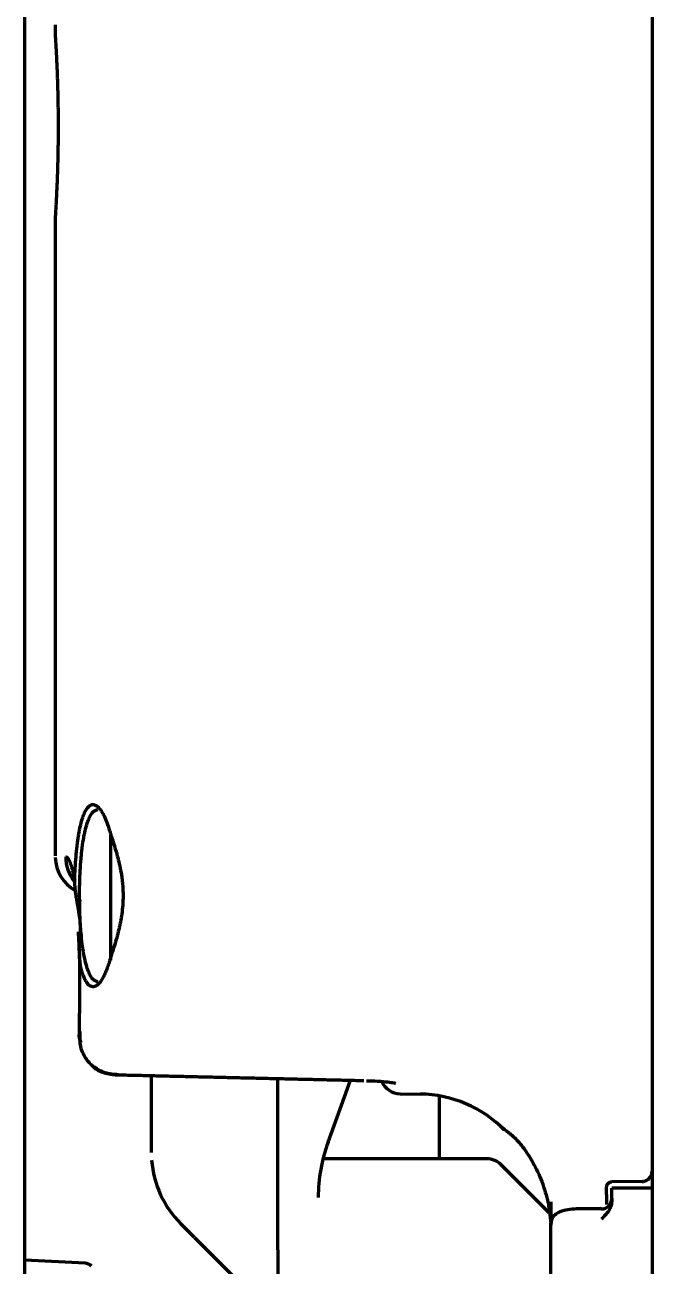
# Model space of a CAD drawing. Header units: inches. Extents: x -3077 to 7201, y 316 to 5463.
# Drawn here: x 1141.6 to 1172.6, y 2954.5 to 3015.8 of the extents above; entities that cross this region are included whole.
import ezdxf

# ---------------------------------------------------------------- set-up
doc = ezdxf.new("R2010")
doc.units = ezdxf.units.IN

msp = doc.modelspace()

# ---------------------------------------------------------------- linework, layer by layer
at = {"linetype": 'Continuous', "lineweight": 70}
for p, q in [((1172.559, 3749.156), (1172.559, 2083.956)), ((1141.559, 2109.756), (1141.559, 3747.756)), ((1143.059, 3015.77), (1143.059, 3015.247)), ((1143.059, 3006.265), (1143.059, 2974.726)), ((1145.809, 2969.578), (1145.809, 2975.752)), ((1146.173, 2963.908), (1146.179, 2963.914)), ((1147.809, 2963.869), (1147.809, 2960.077)), ((1154.059, 2955.256), (1154.059, 2963.723)), ((1156.541, 2960.581), (1157.655, 2963.64)), ((1160.107, 2962.973), (1161.102, 2962.956)), ((1162.048, 2959.76), (1162.048, 2962.875)), ((1164.395, 2959.756), (1156.291, 2959.756)), ((1167.476, 2957.089), (1165.102, 2959.463)), ((1170.309, 2957.991), (1170.309, 2958.36)), ((1172.059, 2958.637), (1170.559, 2958.619)), ((1170.559, 2957.807), (1170.559, 2958.307)), ((1172.559, 2958.307), (1170.559, 2958.307)), ((1167.548, 2957.638), (1167.548, 2956.558)), ((1170.559, 2957.807), (1170.559, 2957.65)), ((1170.059, 2957.284), (1169.059, 2957.284)), ((1149.948, 2955.867), (1149.273, 2956.541)), ((1167.548, 2956.558), (1167.559, 2956.474)), ((1167.559, 2947.998), (1167.559, 2956.571)), ((1149.948, 2955.867), (1151.248, 2954.567)), ((1154.059, 2955.256), (1154.059, 2952.256)), ((1144.533, 2954.6), (1141.559, 2954.756)), ((1151.248, 2954.567), (1153.265, 2952.549))]:
    msp.add_line(p, q, dxfattribs=at)
for centre, radius, start, end in [((1145.059, 2974.726), 2, 182.05599, 239.94573), ((1160.114, 2963.973), 1, 203.34829, 269.32734), ((1160.997, 2956.957), 6, 44.73938, 89), ((1164.059, 2957.845), 8, 160, 180), ((1152.809, 2960.077), 5, 184.51218, 225), ((1164.395, 2958.756), 1, 45, 90), ((1170.059, 2957.784), 0.5, 270, 0), ((1144.507, 2954.101), 0.5, 45, 87)]:
    msp.add_arc(centre, radius, start, end, dxfattribs=at)
msp.add_ellipse((1145.566, 2974.681), major_axis=(0.174, 1.992), ratio=0.992492, start_param=1.657411, end_param=2.317524, dxfattribs=at)
for points, knots in [([(1143.059, 3015.256), (1143.059, 3015.256), (1143.059, 3015.255), (1143.059, 3015.254), (1143.059, 3015.249), (1143.06, 3015.241), (1143.061, 3015.22), (1143.064, 3015.177), (1143.069, 3015.106), (1143.073, 3015.042), (1143.074, 3015.019), (1143.076, 3014.982), (1143.077, 3014.969), (1143.079, 3014.942), (1143.079, 3014.928), (1143.084, 3014.858), (1143.091, 3014.732), (1143.099, 3014.582), (1143.108, 3014.42), (1143.113, 3014.332), (1143.119, 3014.215), (1143.12, 3014.191), (1143.122, 3014.143), (1143.126, 3014.069), (1143.129, 3013.993), (1143.136, 3013.838), (1143.146, 3013.621), (1143.155, 3013.385), (1143.162, 3013.202), (1143.164, 3013.139), (1143.167, 3013.044), (1143.168, 3013.012), (1143.17, 3012.947), (1143.171, 3012.915), (1143.176, 3012.752), (1143.184, 3012.487), (1143.19, 3012.211), (1143.194, 3012), (1143.196, 3011.893), (1143.197, 3011.785), (1143.198, 3011.713), (1143.199, 3011.676), (1143.201, 3011.494), (1143.204, 3011.201), (1143.205, 3010.905), (1143.205, 3010.681), (1143.205, 3010.607), (1143.204, 3010.459), (1143.204, 3010.385), (1143.202, 3010.165), (1143.2, 3009.874), (1143.195, 3009.589), (1143.191, 3009.378), (1143.19, 3009.308), (1143.187, 3009.203), (1143.187, 3009.168), (1143.185, 3009.099), (1143.184, 3009.064), (1143.18, 3008.894), (1143.173, 3008.628), (1143.164, 3008.376), (1143.155, 3008.132), (1143.151, 3008.014), (1143.145, 3007.871), (1143.144, 3007.842), (1143.141, 3007.786), (1143.138, 3007.703), (1143.134, 3007.623), (1143.127, 3007.468), (1143.118, 3007.271), (1143.108, 3007.096), (1143.102, 3006.974), (1143.1, 3006.934), (1143.096, 3006.877), (1143.095, 3006.858), (1143.093, 3006.822), (1143.092, 3006.804), (1143.087, 3006.717), (1143.08, 3006.592), (1143.074, 3006.493), (1143.069, 3006.408), (1143.066, 3006.372), (1143.064, 3006.328), (1143.063, 3006.316), (1143.061, 3006.294), (1143.061, 3006.285), (1143.059, 3006.263), (1143.059, 3006.256), (1143.059, 3006.256)], [0, 0, 0, 0, 0.007781, 0.007781, 0.015594, 0.03122, 0.03122, 0.062471, 0.093722, 0.093722, 0.109347, 0.109347, 0.11716, 0.11716, 0.124973, 0.124973, 0.156224, 0.187475, 0.187475, 0.218726, 0.218726, 0.226538, 0.226538, 0.234351, 0.249977, 0.249977, 0.281228, 0.312479, 0.312479, 0.328104, 0.328104, 0.335917, 0.335917, 0.343729, 0.343729, 0.37498, 0.406231, 0.406231, 0.421857, 0.42967, 0.42967, 0.437482, 0.437482, 0.468733, 0.499984, 0.499984, 0.51561, 0.51561, 0.531235, 0.531235, 0.562486, 0.593737, 0.593737, 0.609363, 0.609363, 0.617176, 0.617176, 0.624988, 0.624988, 0.656239, 0.68749, 0.68749, 0.718741, 0.718741, 0.726554, 0.726554, 0.734367, 0.749992, 0.749992, 0.781243, 0.812494, 0.812494, 0.82812, 0.82812, 0.835932, 0.835932, 0.843745, 0.843745, 0.874996, 0.906247, 0.906247, 0.937498, 0.937498, 0.953124, 0.953124, 0.968749, 0.968749, 1, 1, 1, 1]), ([(1144.027, 2973.502), (1144.033, 2973.709), (1144.042, 2973.911), (1144.063, 2974.307), (1144.076, 2974.5), (1144.095, 2974.735), (1144.1, 2974.782), (1144.108, 2974.875), (1144.121, 2975.012), (1144.135, 2975.145), (1144.166, 2975.403), (1144.188, 2975.566), (1144.226, 2975.799), (1144.239, 2975.874), (1144.26, 2975.984), (1144.267, 2976.02), (1144.281, 2976.09), (1144.289, 2976.125), (1144.326, 2976.294), (1144.358, 2976.418), (1144.401, 2976.558), (1144.41, 2976.585), (1144.427, 2976.638), (1144.454, 2976.715), (1144.482, 2976.785), (1144.539, 2976.914), (1144.579, 2976.988), (1144.642, 2977.079), (1144.663, 2977.107), (1144.696, 2977.142), (1144.707, 2977.154), (1144.729, 2977.174), (1144.74, 2977.183), (1144.796, 2977.226), (1144.842, 2977.246), (1144.936, 2977.26), (1144.984, 2977.254), (1145.04, 2977.231), (1145.046, 2977.228), (1145.058, 2977.222), (1145.077, 2977.213), (1145.12, 2977.186), (1145.157, 2977.156), (1145.231, 2977.086), (1145.28, 2977.026), (1145.354, 2976.918), (1145.379, 2976.878), (1145.415, 2976.814), (1145.428, 2976.792), (1145.452, 2976.746), (1145.464, 2976.722), (1145.524, 2976.6), (1145.571, 2976.491), (1145.661, 2976.251), (1145.705, 2976.119), (1145.747, 2975.976)], [0, 0, 0, 0, 0.0625, 0.0625, 0.125, 0.125, 0.140625, 0.140625, 0.15625, 0.1875, 0.1875, 0.25, 0.25, 0.28125, 0.28125, 0.296875, 0.296875, 0.3125, 0.3125, 0.375, 0.375, 0.390625, 0.390625, 0.40625, 0.4375, 0.4375, 0.5, 0.5, 0.53125, 0.53125, 0.546875, 0.546875, 0.5625, 0.5625, 0.625, 0.625, 0.6875, 0.6875, 0.695313, 0.695313, 0.703125, 0.71875, 0.75, 0.75, 0.8125, 0.8125, 0.84375, 0.84375, 0.859375, 0.859375, 0.875, 0.875, 0.9375, 0.9375, 1, 1, 1, 1]), ([(1145.17, 2968.506), (1145.136, 2968.506), (1145.103, 2968.512), (1145.021, 2968.544), (1144.973, 2968.578), (1144.921, 2968.633), (1144.915, 2968.639), (1144.903, 2968.652), (1144.898, 2968.659), (1144.88, 2968.68), (1144.869, 2968.695), (1144.836, 2968.743), (1144.814, 2968.778), (1144.75, 2968.895), (1144.71, 2968.986), (1144.662, 2969.118), (1144.648, 2969.158), (1144.634, 2969.201), (1144.625, 2969.23), (1144.621, 2969.245), (1144.598, 2969.32), (1144.581, 2969.382), (1144.532, 2969.578), (1144.501, 2969.72), (1144.46, 2969.951), (1144.446, 2970.03), (1144.431, 2970.134), (1144.428, 2970.154), (1144.421, 2970.196), (1144.418, 2970.218), (1144.409, 2970.282), (1144.404, 2970.325), (1144.376, 2970.542), (1144.356, 2970.724), (1144.331, 2971.007), (1144.323, 2971.104), (1144.313, 2971.251), (1144.31, 2971.3), (1144.303, 2971.401), (1144.3, 2971.451), (1144.286, 2971.705), (1144.278, 2971.911), (1144.266, 2972.327), (1144.264, 2972.537), (1144.264, 2972.857), (1144.264, 2972.964), (1144.266, 2973.123), (1144.267, 2973.176), (1144.269, 2973.282), (1144.271, 2973.334), (1144.278, 2973.597), (1144.286, 2973.803), (1144.308, 2974.204), (1144.322, 2974.4), (1144.343, 2974.639), (1144.347, 2974.687), (1144.357, 2974.78), (1144.371, 2974.919), (1144.386, 2975.053), (1144.42, 2975.312), (1144.445, 2975.476), (1144.479, 2975.669), (1144.486, 2975.707), (1144.501, 2975.782), (1144.509, 2975.819), (1144.532, 2975.927), (1144.563, 2976.065), (1144.598, 2976.191), (1144.625, 2976.28), (1144.634, 2976.309), (1144.653, 2976.366), (1144.662, 2976.393), (1144.71, 2976.525), (1144.75, 2976.616), (1144.834, 2976.771), (1144.879, 2976.835), (1144.932, 2976.89), (1144.937, 2976.896), (1144.949, 2976.908), (1144.967, 2976.924), (1144.985, 2976.938), (1145.021, 2976.964), (1145.045, 2976.977), (1145.103, 2977), (1145.136, 2977.006), (1145.17, 2977.006)], [0, 0, 0, 0, 0.030998, 0.030998, 0.077893, 0.077893, 0.083755, 0.083755, 0.089617, 0.089617, 0.101341, 0.101341, 0.124789, 0.124789, 0.171684, 0.171684, 0.183408, 0.18927, 0.18927, 0.195132, 0.195132, 0.21858, 0.21858, 0.265476, 0.265476, 0.288923, 0.288923, 0.294785, 0.294785, 0.300647, 0.300647, 0.312371, 0.312371, 0.359267, 0.359267, 0.382714, 0.382714, 0.394438, 0.394438, 0.406162, 0.406162, 0.453058, 0.453058, 0.499953, 0.499953, 0.523401, 0.523401, 0.535125, 0.535125, 0.546849, 0.546849, 0.593744, 0.593744, 0.64064, 0.64064, 0.652364, 0.652364, 0.664087, 0.687535, 0.687535, 0.734431, 0.734431, 0.746155, 0.746155, 0.757878, 0.757878, 0.781326, 0.804774, 0.804774, 0.816498, 0.816498, 0.828222, 0.828222, 0.875117, 0.875117, 0.922013, 0.922013, 0.927875, 0.927875, 0.933737, 0.945461, 0.945461, 0.968908, 0.968908, 1, 1, 1, 1]), ([(1145.747, 2975.976), (1145.763, 2975.924), (1145.78, 2975.871), (1145.814, 2975.763), (1145.831, 2975.708), (1145.884, 2975.54), (1145.921, 2975.424), (1145.996, 2975.183), (1146.034, 2975.058), (1146.089, 2974.865), (1146.107, 2974.799), (1146.143, 2974.665), (1146.161, 2974.597), (1146.212, 2974.392), (1146.244, 2974.253), (1146.301, 2973.968), (1146.326, 2973.822), (1146.352, 2973.636), (1146.357, 2973.599), (1146.367, 2973.523), (1146.371, 2973.485), (1146.383, 2973.371), (1146.39, 2973.295), (1146.407, 2973.065), (1146.413, 2972.911), (1146.413, 2972.756)], [0, 0, 0, 0, 0.0625, 0.0625, 0.125, 0.125, 0.25, 0.25, 0.375, 0.375, 0.4375, 0.4375, 0.5, 0.5, 0.625, 0.625, 0.75, 0.75, 0.78125, 0.78125, 0.8125, 0.8125, 0.875, 0.875, 1, 1, 1, 1]), ([(1144.273, 2972.552), (1144.273, 2972.547), (1144.26, 2972.412), (1144.263, 2972.116), (1144.27, 2971.727), (1144.276, 2971.549)], [0, 0, 0, 0, 0.025145, 0.598147, 1, 1, 1, 1]), ([(1146.413, 2972.756), (1146.413, 2972.601), (1146.407, 2972.447), (1146.385, 2972.143), (1146.369, 2971.992), (1146.343, 2971.805), (1146.337, 2971.768), (1146.325, 2971.694), (1146.319, 2971.657), (1146.3, 2971.546), (1146.287, 2971.473), (1146.265, 2971.365), (1146.258, 2971.329), (1146.242, 2971.258), (1146.219, 2971.152), (1146.194, 2971.048), (1146.143, 2970.844), (1146.108, 2970.712), (1146.034, 2970.456), (1145.997, 2970.331), (1145.941, 2970.15), (1145.922, 2970.09), (1145.885, 2969.973), (1145.867, 2969.916), (1145.813, 2969.747), (1145.779, 2969.639), (1145.747, 2969.536)], [0, 0, 0, 0, 0.125, 0.125, 0.25, 0.25, 0.28125, 0.28125, 0.3125, 0.3125, 0.375, 0.375, 0.40625, 0.40625, 0.4375, 0.5, 0.5, 0.625, 0.625, 0.75, 0.75, 0.8125, 0.8125, 0.875, 0.875, 1, 1, 1, 1]), ([(1144.191, 2970.969), (1144.192, 2970.956), (1144.194, 2970.93), (1144.196, 2970.891), (1144.199, 2970.852), (1144.202, 2970.814), (1144.204, 2970.776), (1144.207, 2970.738), (1144.209, 2970.7), (1144.211, 2970.662), (1144.213, 2970.624), (1144.215, 2970.587), (1144.217, 2970.55), (1144.218, 2970.512), (1144.22, 2970.475), (1144.221, 2970.439), (1144.223, 2970.402), (1144.224, 2970.365), (1144.226, 2970.323), (1144.228, 2970.275), (1144.23, 2970.222), (1144.232, 2970.169), (1144.234, 2970.116), (1144.236, 2970.064), (1144.238, 2970.013), (1144.24, 2969.962), (1144.243, 2969.912), (1144.245, 2969.862), (1144.247, 2969.821), (1144.249, 2969.788), (1144.251, 2969.763), (1144.252, 2969.74), (1144.254, 2969.717), (1144.256, 2969.695), (1144.258, 2969.673), (1144.259, 2969.652), (1144.261, 2969.635), (1144.263, 2969.621), (1144.264, 2969.609), (1144.265, 2969.597), (1144.267, 2969.584), (1144.268, 2969.572), (1144.269, 2969.559), (1144.271, 2969.545), (1144.272, 2969.532), (1144.274, 2969.518), (1144.276, 2969.503), (1144.277, 2969.489), (1144.279, 2969.474), (1144.281, 2969.458), (1144.282, 2969.443), (1144.284, 2969.427), (1144.286, 2969.411), (1144.288, 2969.394), (1144.289, 2969.377), (1144.291, 2969.366), (1144.291, 2969.36)], [0, 0, 0, 0, 0.022709, 0.045345, 0.067918, 0.090435, 0.112907, 0.135341, 0.157746, 0.180131, 0.202504, 0.224874, 0.247249, 0.269632, 0.291985, 0.31431, 0.336615, 0.358908, 0.3812, 0.414447, 0.447401, 0.480077, 0.512489, 0.544649, 0.576572, 0.60827, 0.639755, 0.671039, 0.702132, 0.718076, 0.733741, 0.749134, 0.764264, 0.779136, 0.793761, 0.808146, 0.8223, 0.830501, 0.838823, 0.847268, 0.855837, 0.864531, 0.873351, 0.882299, 0.891375, 0.900581, 0.909918, 0.919386, 0.928987, 0.938722, 0.948592, 0.958598, 0.968741, 0.979021, 0.989441, 1, 1, 1, 1]), ([(1144.296, 2969.352), (1144.292, 2969.382), (1144.288, 2969.412), (1144.282, 2969.472), (1144.279, 2969.503), (1144.271, 2969.595), (1144.267, 2969.657), (1144.261, 2969.844), (1144.262, 2969.971), (1144.268, 2970.1)], [0, 0, 0, 0, 0.125, 0.125, 0.25, 0.25, 0.5, 0.5, 1, 1, 1, 1]), ([(1145.747, 2969.536), (1145.718, 2969.437), (1145.688, 2969.344), (1145.628, 2969.17), (1145.565, 2969.005), (1145.501, 2968.863), (1145.451, 2968.764), (1145.434, 2968.732), (1145.401, 2968.672), (1145.384, 2968.643), (1145.333, 2968.561), (1145.299, 2968.513), (1145.231, 2968.428), (1145.164, 2968.357), (1145.096, 2968.309), (1145.045, 2968.283), (1145.028, 2968.276), (1144.995, 2968.265), (1144.978, 2968.261), (1144.928, 2968.254), (1144.863, 2968.257), (1144.8, 2968.286), (1144.738, 2968.328), (1144.708, 2968.355), (1144.67, 2968.398), (1144.663, 2968.407), (1144.648, 2968.425), (1144.626, 2968.454), (1144.604, 2968.487), (1144.562, 2968.556), (1144.508, 2968.661), (1144.457, 2968.789), (1144.42, 2968.894), (1144.408, 2968.931), (1144.384, 2969.008), (1144.373, 2969.047), (1144.339, 2969.171), (1144.317, 2969.259), (1144.296, 2969.352)], [0, 0, 0, 0, 0.0625, 0.0625, 0.125, 0.1875, 0.1875, 0.21875, 0.21875, 0.25, 0.25, 0.3125, 0.3125, 0.375, 0.4375, 0.4375, 0.46875, 0.46875, 0.5, 0.5, 0.5625, 0.625, 0.625, 0.6875, 0.6875, 0.703125, 0.703125, 0.71875, 0.75, 0.75, 0.8125, 0.875, 0.875, 0.90625, 0.90625, 0.9375, 0.9375, 1, 1, 1, 1]), ([(1144.338, 2965.523), (1144.337, 2965.525), (1144.323, 2965.548), (1144.305, 2965.582), (1144.288, 2965.624), (1144.277, 2965.655), (1144.268, 2965.686), (1144.261, 2965.717), (1144.255, 2965.747), (1144.252, 2965.776), (1144.25, 2965.805), (1144.249, 2965.834), (1144.25, 2965.862), (1144.252, 2965.889), (1144.255, 2965.916), (1144.259, 2965.943), (1144.264, 2965.968), (1144.27, 2965.993), (1144.277, 2966.018), (1144.282, 2966.034), (1144.285, 2966.042)], [0, 0, 0, 0, 0.01262, 0.141911, 0.204919, 0.266664, 0.327148, 0.386375, 0.444346, 0.501064, 0.556531, 0.610752, 0.66373, 0.715465, 0.76596, 0.815214, 0.863235, 0.910032, 0.955617, 1, 1, 1, 1]), ([(1144.285, 2966.042), (1144.28, 2965.979), (1144.277, 2965.917), (1144.278, 2965.793), (1144.28, 2965.73), (1144.29, 2965.619), (1144.296, 2965.569), (1144.303, 2965.52)], [0, 0, 0, 0, 0.356189, 0.356189, 0.712378, 0.712378, 1, 1, 1, 1]), ([(1144.28, 2965.837), (1144.265, 2965.715), (1144.261, 2965.36), (1144.463, 2964.818), (1144.749, 2964.487), (1144.904, 2964.353)], [0, 0, 0, 0, 0.222971, 0.659147, 1, 1, 1, 1]), ([(1144.904, 2964.353), (1144.917, 2964.337), (1145.06, 2964.169), (1145.322, 2964.05), (1145.563, 2963.986), (1145.601, 2963.977)], [0, 0, 0, 0, 0.080789, 0.855165, 1, 1, 1, 1]), ([(1146.014, 2963.92), (1145.98, 2963.921), (1145.946, 2963.924), (1145.878, 2963.93), (1145.811, 2963.939), (1145.745, 2963.951), (1145.679, 2963.965), (1145.647, 2963.973), (1145.551, 2963.999), (1145.488, 2964.021), (1145.397, 2964.057), (1145.352, 2964.077), (1145.308, 2964.098), (1145.279, 2964.113), (1145.264, 2964.12), (1145.193, 2964.159), (1145.138, 2964.192), (1145.048, 2964.254), (1145.013, 2964.281), (1144.978, 2964.309)], [0, 0, 0, 0, 0.087639, 0.087639, 0.175277, 0.262916, 0.262916, 0.350554, 0.350554, 0.525831, 0.525831, 0.61347, 0.657289, 0.657289, 0.701109, 0.701109, 0.876386, 0.876386, 1, 1, 1, 1]), ([(1145.203, 2964.154), (1145.215, 2964.147), (1145.226, 2964.141), (1145.352, 2964.072), (1145.476, 2964.02), (1145.672, 2963.966), (1145.739, 2963.951), (1145.875, 2963.93), (1145.944, 2963.923), (1146.013, 2963.92)], [0, 0, 0, 0, 0.046938, 0.046938, 0.523469, 0.523469, 0.761735, 0.761735, 1, 1, 1, 1]), ([(1158.435, 2963.617), (1158.578, 2963.615), (1158.92, 2963.604), (1159.384, 2963.568), (1159.715, 2963.527), (1159.852, 2963.501), (1159.873, 2963.495), (1159.873, 2963.495)], [0, 0, 0, 0, 0.20122, 0.506495, 0.756277, 0.915671, 1, 1, 1, 1]), ([(1165.142, 2961.298), (1165.143, 2961.298), (1165.144, 2961.297), (1165.156, 2961.289), (1165.171, 2961.279), (1165.2, 2961.258), (1165.211, 2961.25), (1165.236, 2961.233), (1165.249, 2961.223), (1165.292, 2961.192), (1165.325, 2961.168), (1165.362, 2961.14)], [0, 0, 0, 0, 0.041457, 0.041457, 0.360971, 0.360971, 0.520728, 0.520728, 0.680486, 0.680486, 1, 1, 1, 1]), ([(1165.362, 2961.14), (1165.385, 2961.123), (1165.41, 2961.103), (1165.463, 2961.061), (1165.491, 2961.038), (1165.579, 2960.964), (1165.644, 2960.908), (1165.781, 2960.779), (1165.853, 2960.706), (1166.002, 2960.543), (1166.079, 2960.453), (1166.155, 2960.354)], [0, 0, 0, 0, 0.125, 0.125, 0.25, 0.25, 0.5, 0.5, 0.75, 0.75, 1, 1, 1, 1]), ([(1166.155, 2960.354), (1166.232, 2960.252), (1166.31, 2960.142), (1166.466, 2959.906), (1166.545, 2959.78), (1166.698, 2959.512), (1166.774, 2959.371), (1166.919, 2959.073), (1166.989, 2958.917), (1167.12, 2958.592), (1167.18, 2958.423), (1167.291, 2958.073), (1167.34, 2957.893), (1167.404, 2957.615), (1167.424, 2957.522), (1167.459, 2957.333), (1167.475, 2957.238), (1167.516, 2956.95), (1167.536, 2956.755), (1167.548, 2956.558)], [0, 0, 0, 0, 0.125, 0.125, 0.25, 0.25, 0.375, 0.375, 0.5, 0.5, 0.625, 0.625, 0.75, 0.75, 0.8125, 0.8125, 0.875, 0.875, 1, 1, 1, 1]), ([(1172.059, 2958.637), (1172.093, 2958.638), (1172.126, 2958.642), (1172.174, 2958.652), (1172.19, 2958.657), (1172.222, 2958.667), (1172.237, 2958.673), (1172.283, 2958.693), (1172.312, 2958.71), (1172.353, 2958.738), (1172.366, 2958.749), (1172.391, 2958.771), (1172.403, 2958.782), (1172.437, 2958.818), (1172.458, 2958.844), (1172.485, 2958.886), (1172.493, 2958.901), (1172.509, 2958.931), (1172.522, 2958.961), (1172.533, 2958.992), (1172.542, 2959.024), (1172.546, 2959.04), (1172.556, 2959.09), (1172.559, 2959.123), (1172.559, 2959.157)], [0, 0, 0, 0, 0.125, 0.125, 0.1875, 0.1875, 0.25, 0.25, 0.375, 0.375, 0.4375, 0.4375, 0.5, 0.5, 0.625, 0.625, 0.6875, 0.6875, 0.75, 0.8125, 0.8125, 0.875, 0.875, 1, 1, 1, 1]), ([(1170.559, 2957.65), (1170.559, 2957.606), (1170.555, 2957.564), (1170.539, 2957.48), (1170.528, 2957.438), (1170.499, 2957.357), (1170.482, 2957.318), (1170.443, 2957.242), (1170.421, 2957.206), (1170.386, 2957.152), (1170.373, 2957.135), (1170.348, 2957.1), (1170.335, 2957.083), (1170.295, 2957.033), (1170.267, 2957), (1170.209, 2956.937), (1170.165, 2956.89), (1170.112, 2956.837), (1170.089, 2956.814), (1170.074, 2956.799), (1170.067, 2956.791), (1170.059, 2956.784)], [0, 0, 0, 0, 0.125, 0.125, 0.25, 0.25, 0.375, 0.375, 0.5, 0.5, 0.5625, 0.5625, 0.625, 0.625, 0.75, 0.75, 0.875, 0.9375, 0.96875, 0.96875, 1, 1, 1, 1]), ([(1170.309, 2957.991), (1170.309, 2957.962), (1170.309, 2957.934), (1170.309, 2957.879), (1170.309, 2957.852), (1170.309, 2957.798), (1170.309, 2957.772), (1170.309, 2957.723), (1170.309, 2957.7), (1170.309, 2957.655), (1170.309, 2957.635), (1170.309, 2957.598), (1170.309, 2957.581), (1170.309, 2957.551), (1170.309, 2957.525), (1170.309, 2957.509), (1170.309, 2957.502)], [0, 0, 0, 0, 0.125, 0.125, 0.25, 0.25, 0.375, 0.375, 0.5, 0.5, 0.625, 0.625, 0.75, 0.75, 0.875, 1, 1, 1, 1]), ([(1169.059, 2957.283), (1169.057, 2957.283), (1168.905, 2957.29), (1168.588, 2957.267), (1168.158, 2957.2), (1167.868, 2957.108), (1167.645, 2956.889), (1167.564, 2956.713), (1167.565, 2956.608), (1167.569, 2956.571)], [0, 0, 0, 0, 0.002881, 0.21717, 0.438027, 0.716407, 0.839802, 0.946782, 1, 1, 1, 1])]:
    msp.add_open_spline(points, degree=3, knots=knots, dxfattribs=at)
for points, degree in [([(1143.581, 2974.681), (1143.595, 2974.68), (1143.623, 2974.67), (1143.667, 2974.63), (1143.712, 2974.565), (1143.758, 2974.478), (1143.804, 2974.368), (1143.85, 2974.235), (1143.896, 2974.082), (1143.942, 2973.908), (1143.985, 2973.715), (1144.014, 2973.575), (1144.027, 2973.502)], 3), ([(1144.095, 2972.756), (1144.086, 2972.82), (1144.068, 2972.948), (1144.047, 2973.137), (1144.033, 2973.323), (1144.028, 2973.443), (1144.027, 2973.502)], 3), ([(1144.268, 2970.1), (1144.271, 2970.17), (1144.279, 2970.308), (1144.293, 2970.511), (1144.304, 2970.702), (1144.312, 2970.884), (1144.315, 2971.057), (1144.312, 2971.223), (1144.303, 2971.386), (1144.288, 2971.553), (1144.266, 2971.728), (1144.239, 2971.913), (1144.205, 2972.11), (1144.169, 2972.317), (1144.131, 2972.533), (1144.107, 2972.681), (1144.095, 2972.756)], 3), ([(1144.263, 2969.891), (1144.256, 2967.864), (1144.249, 2965.836)], 2), ([(1144.259, 2968.823), (1144.254, 2967.331), (1144.249, 2965.838)], 2), ([(1145.989, 2963.915), (1146.174, 2963.91)], 1), ([(1146.179, 2963.914), (1146.123, 2963.916), (1146.068, 2963.918), (1146.014, 2963.92)], 3), ([(1146.173, 2963.908), (1152.242, 2963.765), (1158.311, 2963.625)], 2), ([(1170.309, 2958.36), (1170.309, 2958.372), (1170.311, 2958.396), (1170.318, 2958.433), (1170.331, 2958.468), (1170.349, 2958.5), (1170.37, 2958.53), (1170.396, 2958.556), (1170.425, 2958.579), (1170.456, 2958.596), (1170.489, 2958.609), (1170.524, 2958.617), (1170.547, 2958.619), (1170.559, 2958.619)], 3)]:
    msp.add_open_spline(points, degree=degree, dxfattribs=at)

doc.saveas('drawing.dxf')
